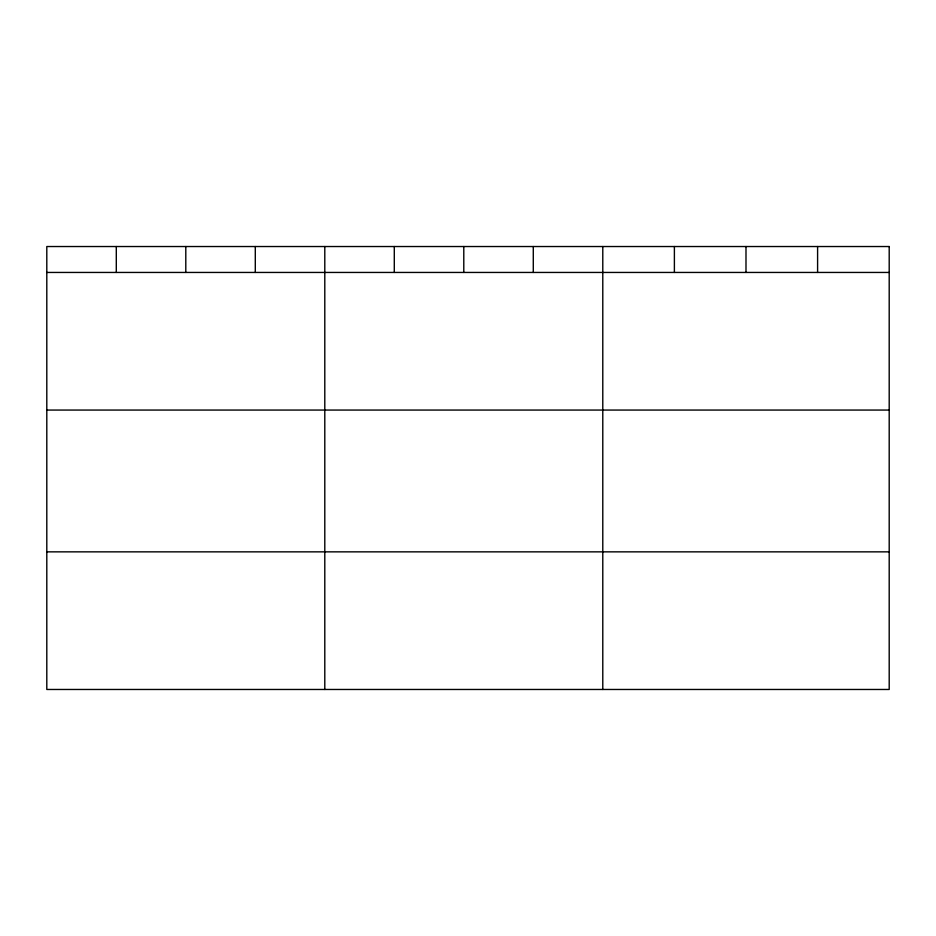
<?xml version="1.0" encoding="UTF-8"?>
<svg xmlns="http://www.w3.org/2000/svg" width="936" height="936" viewBox="0 0 936 936"><rect width="100%" height="100%" fill="white"/><g stroke="black" fill="none" stroke-linecap="round" stroke-linejoin="round"><path stroke-width="1.4" d="M46.8 272.446L889.2 272.446M46.8 410.062L889.2 410.062M46.8 551.854L889.2 551.854M817.596 246.531L817.596 272.446M745.992 246.531L745.992 272.446M674.388 246.531L674.388 272.446M602.784 246.531L602.784 689.469M533.286 246.531L533.286 272.446M463.788 246.531L463.788 272.446M394.29 246.531L394.29 272.446M324.792 246.531L324.792 689.469M255.294 246.531L255.294 272.446M185.796 246.531L185.796 272.446M116.298 246.531L116.298 272.446M889.2 246.531L46.8 246.531L46.8 689.469L889.2 689.469L889.2 246.531"/></g></svg>
